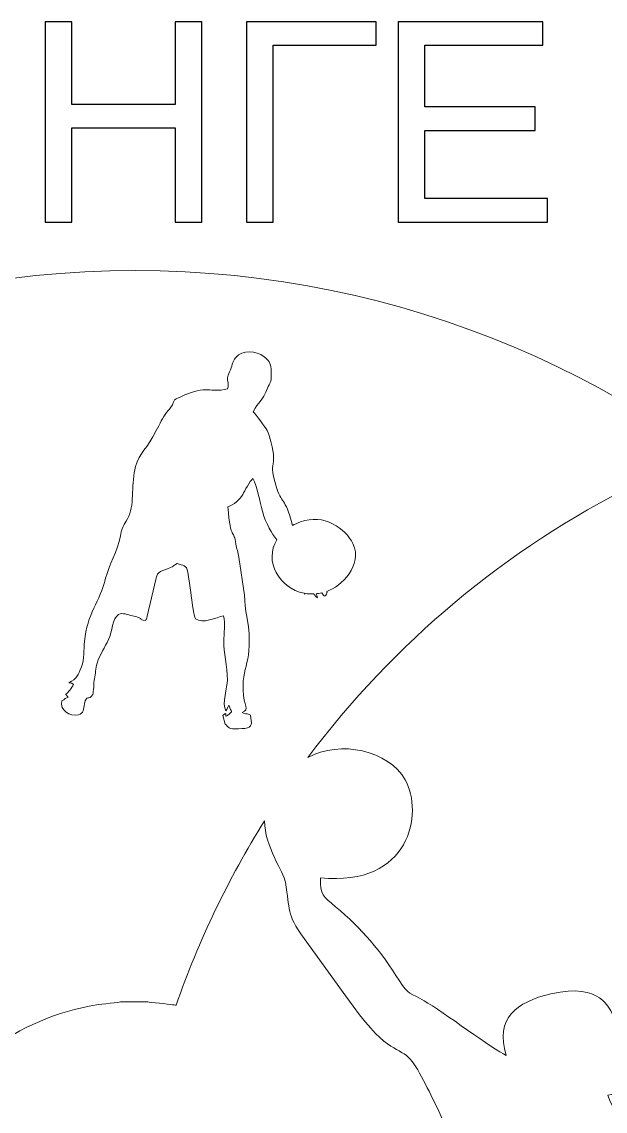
# Model space of a CAD drawing. Header units: centimetres. Extents: x 13 to 117, y -22 to 26.
# Drawn here: x 79.88 to 90.63, y 1.76 to 21.81 of the extents above; entities that cross this region are included whole.
import ezdxf

# ---------------------------------------------------------------- set-up
doc = ezdxf.new("R2010")
doc.units = ezdxf.units.CM
doc.header["$MEASUREMENT"] = 0
doc.layers.add('001', color=7, linetype='Continuous')

msp = doc.modelspace()

# ---------------------------------------------------------------- linework, layer by layer
at = {"layer": '001', "color": 250}
for points, knots in [([(80.31334, 18.12471), (80.31334, 18.12471), (80.31334, 21.8137), (80.31334, 21.8137), (80.31334, 21.8137), (80.31334, 21.8137), (80.8028, 21.8137), (80.8028, 21.8137), (80.8028, 21.8137), (80.8028, 21.8137), (80.8028, 20.29379), (80.8028, 20.29379), (80.8028, 20.29379), (80.8028, 20.29379), (82.70912, 20.29379), (82.70912, 20.29379), (82.70912, 20.29379), (82.70912, 20.29379), (82.70912, 21.8137), (82.70912, 21.8137), (82.70912, 21.8137), (82.70912, 21.8137), (83.19858, 21.8137), (83.19858, 21.8137), (83.19858, 21.8137), (83.19858, 21.8137), (83.19858, 18.12471), (83.19858, 18.12471), (83.19858, 18.12471), (83.19858, 18.12471), (82.70912, 18.12471), (82.70912, 18.12471), (82.70912, 18.12471), (82.70912, 18.12471), (82.70912, 19.86101), (82.70912, 19.86101), (82.70912, 19.86101), (82.70912, 19.86101), (80.8028, 19.86101), (80.8028, 19.86101), (80.8028, 19.86101), (80.8028, 19.86101), (80.8028, 18.12471), (80.8028, 18.12471), (80.8028, 18.12471), (80.8028, 18.12471), (80.31334, 18.12471), (80.31334, 18.12471)], [0, 0, 0, 0, 0.07692308, 0.07692308, 0.07692308, 0.07692308, 0.15384615, 0.15384615, 0.15384615, 0.15384615, 0.23076923, 0.23076923, 0.23076923, 0.23076923, 0.30769231, 0.30769231, 0.30769231, 0.30769231, 0.38461538, 0.38461538, 0.38461538, 0.38461538, 0.46153846, 0.46153846, 0.46153846, 0.46153846, 0.53846154, 0.53846154, 0.53846154, 0.53846154, 0.61538462, 0.61538462, 0.61538462, 0.61538462, 0.69230769, 0.69230769, 0.69230769, 0.69230769, 0.76923077, 0.76923077, 0.76923077, 0.76923077, 0.84615385, 0.84615385, 0.84615385, 0.84615385, 1, 1, 1, 1]), ([(84.0238, 21.8137), (84.0238, 21.8137), (86.40927, 21.8137), (86.40927, 21.8137), (86.40927, 21.8137), (86.40927, 21.8137), (86.40927, 21.38091), (86.40927, 21.38091), (86.40927, 21.38091), (86.40927, 21.38091), (84.51326, 21.38091), (84.51326, 21.38091), (84.51326, 21.38091), (84.51326, 21.38091), (84.51326, 18.12471), (84.51326, 18.12471), (84.51326, 18.12471), (84.51326, 18.12471), (84.0238, 18.12471), (84.0238, 18.12471), (84.0238, 18.12471), (84.0238, 18.12471), (84.0238, 21.8137), (84.0238, 21.8137)], [0, 0, 0, 0, 0.14285714, 0.14285714, 0.14285714, 0.14285714, 0.28571429, 0.28571429, 0.28571429, 0.28571429, 0.42857143, 0.42857143, 0.42857143, 0.42857143, 0.57142857, 0.57142857, 0.57142857, 0.57142857, 0.71428571, 0.71428571, 0.71428571, 0.71428571, 1, 1, 1, 1]), ([(86.81373, 18.12471), (86.81373, 18.12471), (86.81373, 21.8137), (86.81373, 21.8137), (86.81373, 21.8137), (86.81373, 21.8137), (89.47742, 21.8137), (89.47742, 21.8137), (89.47742, 21.8137), (89.47742, 21.8137), (89.47742, 21.38091), (89.47742, 21.38091), (89.47742, 21.38091), (89.47742, 21.38091), (87.30319, 21.38091), (87.30319, 21.38091), (87.30319, 21.38091), (87.30319, 21.38091), (87.30319, 20.24742), (87.30319, 20.24742), (87.30319, 20.24742), (87.30319, 20.24742), (89.33831, 20.24742), (89.33831, 20.24742), (89.33831, 20.24742), (89.33831, 20.24742), (89.33831, 19.81464), (89.33831, 19.81464), (89.33831, 19.81464), (89.33831, 19.81464), (87.30319, 19.81464), (87.30319, 19.81464), (87.30319, 19.81464), (87.30319, 19.81464), (87.30319, 18.5575), (87.30319, 18.5575), (87.30319, 18.5575), (87.30319, 18.5575), (89.56501, 18.5575), (89.56501, 18.5575), (89.56501, 18.5575), (89.56501, 18.5575), (89.56501, 18.12471), (89.56501, 18.12471), (89.56501, 18.12471), (89.56501, 18.12471), (86.81373, 18.12471), (86.81373, 18.12471)], [0, 0, 0, 0, 0.07692308, 0.07692308, 0.07692308, 0.07692308, 0.15384615, 0.15384615, 0.15384615, 0.15384615, 0.23076923, 0.23076923, 0.23076923, 0.23076923, 0.30769231, 0.30769231, 0.30769231, 0.30769231, 0.38461538, 0.38461538, 0.38461538, 0.38461538, 0.46153846, 0.46153846, 0.46153846, 0.46153846, 0.53846154, 0.53846154, 0.53846154, 0.53846154, 0.61538462, 0.61538462, 0.61538462, 0.61538462, 0.69230769, 0.69230769, 0.69230769, 0.69230769, 0.76923077, 0.76923077, 0.76923077, 0.76923077, 0.84615385, 0.84615385, 0.84615385, 0.84615385, 1, 1, 1, 1])]:
    msp.add_open_spline(points, degree=3, knots=knots, dxfattribs=at)
at = {"layer": '001', "color": 250, "lineweight": 9}
for points, knots in [([(81.97018, 17.23276), (91.87681, 17.23276), (99.90772, 9.20186), (99.90772, -0.70477), (99.90772, -0.70477), (99.90772, -10.61139), (91.87681, -18.6423), (81.97018, -18.6423), (81.97018, -18.6423), (72.06356, -18.6423), (64.03265, -10.61139), (64.03265, -0.70477), (64.03265, -0.70477), (64.03265, 9.20186), (72.06356, 17.23276), (81.97018, 17.23276)], [0, 0, 0, 0, 0.2, 0.2, 0.2, 0.2, 0.4, 0.4, 0.4, 0.4, 0.6, 0.6, 0.6, 0.6, 1, 1, 1, 1]), ([(83.98957, 8.80405), (83.92187, 8.80096), (83.83123, 8.7883), (83.7651, 8.79758), (83.7651, 8.79758), (83.67286, 8.81054), (83.70087, 8.82698), (83.6285, 8.8825), (83.6285, 8.8825), (83.6285, 8.8825), (83.58808, 9.04255), (83.58808, 9.04255), (83.58808, 9.04255), (83.71324, 9.15355), (83.5626, 8.93952), (83.71343, 9.0804), (83.71343, 9.0804), (83.77463, 9.13758), (83.74248, 9.08066), (83.69925, 9.23011), (83.69925, 9.23011), (83.69925, 9.23011), (83.66121, 9.15315), (83.66121, 9.15315), (83.66121, 9.15315), (83.65895, 9.14973), (83.65357, 9.14334), (83.65158, 9.14057), (83.65158, 9.14057), (83.64963, 9.1378), (83.64534, 9.13185), (83.64152, 9.12813), (83.64152, 9.12813), (83.56495, 9.25633), (83.67031, 9.57021), (83.67013, 9.69322), (83.67013, 9.69322), (83.66977, 9.94272), (83.59526, 10.21593), (83.60203, 10.40198), (83.60203, 10.40198), (83.6078, 10.56134), (83.63634, 10.72795), (83.59653, 10.87792), (83.59653, 10.87792), (83.46849, 10.8501), (83.21524, 10.71677), (83.08215, 10.82321), (83.08215, 10.82321), (83.03704, 10.87352), (82.9765, 11.50875), (82.94204, 11.67972), (82.94204, 11.67972), (82.91392, 11.81917), (82.85483, 11.79958), (82.74623, 11.83964), (82.74623, 11.83964), (82.6312, 11.78546), (82.75165, 11.8094), (82.48042, 11.70968), (82.48042, 11.70968), (82.35, 11.66172), (82.36353, 11.5864), (82.32994, 11.44358), (82.32994, 11.44358), (82.32994, 11.44358), (82.19071, 10.87227), (82.19071, 10.87227), (82.19071, 10.87227), (82.17541, 10.80076), (82.19016, 10.8421), (82.16329, 10.78995), (82.16329, 10.78995), (82.0083, 10.80474), (82.17089, 10.82542), (81.92558, 10.87432), (81.92558, 10.87432), (81.83481, 10.89242), (81.73689, 10.94382), (81.66591, 10.90152), (81.66591, 10.90152), (81.54732, 10.83079), (81.55177, 10.58597), (81.48166, 10.43882), (81.48166, 10.43882), (81.4148, 10.29852), (81.32265, 10.17327), (81.2714, 10.00399), (81.2714, 10.00399), (81.24028, 9.90117), (81.24546, 9.81281), (81.22376, 9.71901), (81.22376, 9.71901), (81.20546, 9.63999), (81.21027, 9.4739), (81.19011, 9.428), (81.19011, 9.428), (81.11492, 9.30304), (81.07738, 9.44191), (81.03795, 9.25507), (81.03795, 9.25507), (81.01745, 9.15782), (81.02906, 9.07751), (80.92879, 9.05649), (80.92879, 9.05649), (80.76593, 9.02243), (80.58072, 9.1329), (80.62266, 9.31201), (80.62266, 9.31201), (80.69992, 9.34507), (80.65092, 9.35007), (80.73973, 9.37705), (80.73973, 9.37705), (80.73427, 9.3822), (80.72778, 9.39929), (80.72537, 9.3944), (80.72537, 9.3944), (80.72317, 9.38998), (80.71471, 9.40689), (80.71211, 9.40962), (80.71211, 9.40962), (80.71211, 9.40962), (80.69001, 9.43156), (80.69001, 9.43156), (80.69001, 9.43156), (80.74739, 9.46929), (80.79572, 9.5454), (80.83834, 9.61132), (80.83834, 9.61132), (80.78705, 9.65137), (80.83225, 9.62652), (80.75214, 9.64544), (80.75214, 9.64544), (80.89994, 9.71948), (80.91837, 9.77793), (80.98196, 9.93882), (80.98196, 9.93882), (81.03743, 10.07919), (81.02332, 10.25452), (81.03719, 10.40427), (81.03719, 10.40427), (81.08477, 10.91742), (81.32211, 11.13241), (81.42792, 11.57228), (81.42792, 11.57228), (81.48181, 11.7962), (81.65522, 12.08347), (81.70162, 12.34681), (81.70162, 12.34681), (81.74222, 12.57712), (81.78315, 12.55601), (81.85315, 12.71141), (81.85315, 12.71141), (81.96598, 12.96173), (81.89129, 13.3191), (81.97967, 13.62503), (81.97967, 13.62503), (82.05345, 13.88049), (82.19056, 13.95102), (82.35964, 14.28659), (82.35964, 14.28659), (82.4216, 14.40957), (82.48486, 14.52759), (82.54953, 14.61733), (82.54953, 14.61733), (82.59404, 14.6791), (82.6202, 14.68638), (82.65648, 14.76138), (82.65648, 14.76138), (82.71065, 14.87334), (82.67087, 14.8441), (82.78861, 14.8992), (82.78861, 14.8992), (83.34283, 15.15852), (83.31725, 14.96288), (83.67353, 15.05567), (83.67353, 15.05567), (83.71911, 15.1751), (83.62381, 15.1842), (83.7116, 15.37071), (83.7116, 15.37071), (83.75566, 15.46435), (83.76154, 15.56161), (83.82388, 15.63311), (83.82388, 15.63311), (83.95012, 15.77787), (84.19969, 15.76521), (84.34826, 15.64814), (84.34826, 15.64814), (84.41698, 15.59399), (84.47291, 15.52502), (84.47645, 15.42128), (84.47645, 15.42128), (84.48553, 15.15713), (84.46338, 15.19791), (84.42267, 15.09734), (84.42267, 15.09734), (84.29396, 14.77946), (84.24133, 14.84111), (84.14708, 14.63215), (84.14708, 14.63215), (84.19013, 14.5921), (84.36669, 14.34934), (84.40149, 14.28695), (84.40149, 14.28695), (84.44622, 14.20677), (84.51879, 13.93201), (84.52107, 13.79619), (84.52107, 13.79619), (84.52514, 13.55535), (84.44328, 13.71167), (84.56352, 13.28241), (84.56352, 13.28241), (84.66755, 12.91102), (84.72763, 13.09987), (84.8668, 12.53716), (84.8668, 12.53716), (84.91203, 12.56219), (84.9615, 12.58543), (85.01598, 12.60624), (85.01598, 12.60624), (85.44061, 12.76838), (85.84939, 12.48359), (85.982, 12.20548), (85.982, 12.20548), (86.17197, 11.80701), (85.76447, 11.41608), (85.49918, 11.32633), (85.49918, 11.32633), (85.50495, 11.29974), (85.51301, 11.31519), (85.49312, 11.27856), (85.49312, 11.27856), (85.45448, 11.20739), (85.49058, 11.26825), (85.45164, 11.23568), (85.45164, 11.23568), (85.44162, 11.25046), (85.42621, 11.27483), (85.40819, 11.30083), (85.40819, 11.30083), (85.37262, 11.29278), (85.33756, 11.28704), (85.30312, 11.28368), (85.30312, 11.28368), (85.31133, 11.26245), (85.32161, 11.23974), (85.33049, 11.21005), (85.33049, 11.21005), (85.2769, 11.24245), (85.31132, 11.21087), (85.2729, 11.26383), (85.2729, 11.26383), (85.26881, 11.26946), (85.26506, 11.27509), (85.26153, 11.28067), (85.26153, 11.28067), (85.20682, 11.2782), (85.15387, 11.28165), (85.10297, 11.28997), (85.10297, 11.28997), (85.1004, 11.28455), (85.09716, 11.27903), (85.09306, 11.27327), (85.09306, 11.27327), (85.09039, 11.2797), (85.08788, 11.28627), (85.08548, 11.293), (85.08548, 11.293), (84.6207, 11.38032), (84.34042, 11.88963), (84.58004, 12.27631), (84.58004, 12.27631), (84.4865, 12.39927), (84.38817, 12.55756), (84.31455, 12.80243), (84.31455, 12.80243), (84.26452, 12.96875), (84.22265, 13.27053), (84.1412, 13.40255), (84.1412, 13.40255), (84.08036, 13.35859), (83.98989, 13.17422), (83.95238, 13.11057), (83.95238, 13.11057), (83.89113, 13.0066), (83.7923, 12.92634), (83.67923, 12.88522), (83.67923, 12.88522), (83.73186, 12.22925), (83.79339, 12.48775), (83.82834, 12.19461), (83.82834, 12.19461), (83.83779, 12.11525), (83.86837, 12.04072), (83.88264, 11.95681), (83.88264, 11.95681), (83.88264, 11.95681), (83.98522, 11.25741), (83.98522, 11.25741), (83.98522, 11.25741), (83.99294, 11.1842), (83.99208, 11.07092), (84.00637, 10.99484), (84.00637, 10.99484), (84.18797, 10.02769), (83.94474, 10.02851), (83.9577, 9.5072), (83.9577, 9.5072), (83.96508, 9.21055), (84.09708, 9.16103), (83.9396, 9.09912), (83.9396, 9.09912), (84.02655, 9.04922), (84.01967, 9.09261), (84.09401, 9.04485), (84.09401, 9.04485), (84.1196, 8.89872), (84.13905, 8.82145), (83.98957, 8.80405)], [0, 0, 0, 0, 0.01234568, 0.01234568, 0.01234568, 0.01234568, 0.02469136, 0.02469136, 0.02469136, 0.02469136, 0.03703704, 0.03703704, 0.03703704, 0.03703704, 0.04938272, 0.04938272, 0.04938272, 0.04938272, 0.0617284, 0.0617284, 0.0617284, 0.0617284, 0.07407407, 0.07407407, 0.07407407, 0.07407407, 0.08641975, 0.08641975, 0.08641975, 0.08641975, 0.09876543, 0.09876543, 0.09876543, 0.09876543, 0.11111111, 0.11111111, 0.11111111, 0.11111111, 0.12345679, 0.12345679, 0.12345679, 0.12345679, 0.13580247, 0.13580247, 0.13580247, 0.13580247, 0.14814815, 0.14814815, 0.14814815, 0.14814815, 0.16049383, 0.16049383, 0.16049383, 0.16049383, 0.17283951, 0.17283951, 0.17283951, 0.17283951, 0.18518519, 0.18518519, 0.18518519, 0.18518519, 0.19753086, 0.19753086, 0.19753086, 0.19753086, 0.20987654, 0.20987654, 0.20987654, 0.20987654, 0.22222222, 0.22222222, 0.22222222, 0.22222222, 0.2345679, 0.2345679, 0.2345679, 0.2345679, 0.24691358, 0.24691358, 0.24691358, 0.24691358, 0.25925926, 0.25925926, 0.25925926, 0.25925926, 0.27160494, 0.27160494, 0.27160494, 0.27160494, 0.28395062, 0.28395062, 0.28395062, 0.28395062, 0.2962963, 0.2962963, 0.2962963, 0.2962963, 0.30864198, 0.30864198, 0.30864198, 0.30864198, 0.32098765, 0.32098765, 0.32098765, 0.32098765, 0.33333333, 0.33333333, 0.33333333, 0.33333333, 0.34567901, 0.34567901, 0.34567901, 0.34567901, 0.35802469, 0.35802469, 0.35802469, 0.35802469, 0.37037037, 0.37037037, 0.37037037, 0.37037037, 0.38271605, 0.38271605, 0.38271605, 0.38271605, 0.39506173, 0.39506173, 0.39506173, 0.39506173, 0.40740741, 0.40740741, 0.40740741, 0.40740741, 0.41975309, 0.41975309, 0.41975309, 0.41975309, 0.43209877, 0.43209877, 0.43209877, 0.43209877, 0.44444444, 0.44444444, 0.44444444, 0.44444444, 0.45679012, 0.45679012, 0.45679012, 0.45679012, 0.4691358, 0.4691358, 0.4691358, 0.4691358, 0.48148148, 0.48148148, 0.48148148, 0.48148148, 0.49382716, 0.49382716, 0.49382716, 0.49382716, 0.50617284, 0.50617284, 0.50617284, 0.50617284, 0.51851852, 0.51851852, 0.51851852, 0.51851852, 0.5308642, 0.5308642, 0.5308642, 0.5308642, 0.54320988, 0.54320988, 0.54320988, 0.54320988, 0.55555556, 0.55555556, 0.55555556, 0.55555556, 0.56790123, 0.56790123, 0.56790123, 0.56790123, 0.58024691, 0.58024691, 0.58024691, 0.58024691, 0.59259259, 0.59259259, 0.59259259, 0.59259259, 0.60493827, 0.60493827, 0.60493827, 0.60493827, 0.61728395, 0.61728395, 0.61728395, 0.61728395, 0.62962963, 0.62962963, 0.62962963, 0.62962963, 0.64197531, 0.64197531, 0.64197531, 0.64197531, 0.65432099, 0.65432099, 0.65432099, 0.65432099, 0.66666667, 0.66666667, 0.66666667, 0.66666667, 0.67901235, 0.67901235, 0.67901235, 0.67901235, 0.69135802, 0.69135802, 0.69135802, 0.69135802, 0.7037037, 0.7037037, 0.7037037, 0.7037037, 0.71604938, 0.71604938, 0.71604938, 0.71604938, 0.72839506, 0.72839506, 0.72839506, 0.72839506, 0.74074074, 0.74074074, 0.74074074, 0.74074074, 0.75308642, 0.75308642, 0.75308642, 0.75308642, 0.7654321, 0.7654321, 0.7654321, 0.7654321, 0.77777778, 0.77777778, 0.77777778, 0.77777778, 0.79012346, 0.79012346, 0.79012346, 0.79012346, 0.80246914, 0.80246914, 0.80246914, 0.80246914, 0.81481481, 0.81481481, 0.81481481, 0.81481481, 0.82716049, 0.82716049, 0.82716049, 0.82716049, 0.83950617, 0.83950617, 0.83950617, 0.83950617, 0.85185185, 0.85185185, 0.85185185, 0.85185185, 0.86419753, 0.86419753, 0.86419753, 0.86419753, 0.87654321, 0.87654321, 0.87654321, 0.87654321, 0.88888889, 0.88888889, 0.88888889, 0.88888889, 0.90123457, 0.90123457, 0.90123457, 0.90123457, 0.91358025, 0.91358025, 0.91358025, 0.91358025, 0.92592593, 0.92592593, 0.92592593, 0.92592593, 0.9382716, 0.9382716, 0.9382716, 0.9382716, 0.95061728, 0.95061728, 0.95061728, 0.95061728, 0.96296296, 0.96296296, 0.96296296, 0.96296296, 0.97530864, 0.97530864, 0.97530864, 0.97530864, 1, 1, 1, 1]), ([(96.97966, 6.76002), (96.98138, 6.49693), (96.98251, 6.30624), (96.98191, 6.24188), (96.98191, 6.24188), (96.59432, 6.32192), (96.65438, 6.36477), (96.09511, 6.43065), (96.09511, 6.43065), (95.34307, 6.5192), (93.87913, 6.37135), (93.56304, 5.7516), (93.56304, 5.7516), (93.35132, 5.33648), (93.87472, 5.05934), (94.29024, 4.40934), (94.29024, 4.40934), (94.52294, 4.04539), (94.44634, 4.0121), (94.40545, 3.55375), (94.40545, 3.55375), (94.38332, 3.30583), (94.36641, 2.7297), (94.40089, 2.48709), (94.40089, 2.48709), (94.40089, 2.48709), (94.51375, 2.81847), (94.51375, 2.81847), (94.51375, 2.81847), (94.65661, 2.74442), (94.89238, 2.45798), (95.02033, 2.4077), (95.02033, 2.4077), (95.07537, 2.4468), (95.10329, 2.47997), (95.16521, 2.504), (95.16521, 2.504), (95.24093, 2.44185), (95.40609, 2.27956), (95.47908, 2.24357), (95.47908, 2.24357), (95.66608, 2.35478), (95.76255, 2.55529), (95.98616, 2.65406), (95.98616, 2.65406), (96.11879, 2.61493), (96.26066, 2.45103), (96.3991, 2.38092), (96.3991, 2.38092), (96.44868, 2.52538), (96.53533, 2.66497), (96.60328, 2.80812), (96.60328, 2.80812), (96.67965, 2.96899), (96.62488, 3.20936), (96.64429, 3.39836), (96.64429, 3.39836), (96.66987, 3.647), (96.82736, 4.2236), (96.98787, 4.31146), (96.98787, 4.31146), (96.98787, 4.31146), (96.99268, 1.56342), (96.99268, 1.56342), (96.99268, 1.56342), (97.13736, 1.49634), (97.25227, 1.3848), (97.38326, 1.3094), (97.38326, 1.3094), (97.48342, 1.41594), (97.79113, 1.8882), (97.91248, 2.0537), (97.91248, 2.0537), (98.07212, 2.2715), (98.22591, 2.49792), (98.38025, 2.71929), (98.38025, 2.71929), (98.60987, 1.61395), (98.73068, 0.46872), (98.73068, -0.70477), (98.73068, -0.70477), (98.73068, -7.37503), (94.83394, -13.13472), (89.19298, -15.83283), (89.19298, -15.83283), (87.44379, -14.64167), (85.92961, -13.13102), (84.7346, -11.38479), (84.7346, -11.38479), (84.80941, -11.30202), (84.86706, -11.20645), (84.91879, -11.07832), (84.91879, -11.07832), (85.00067, -10.87533), (84.95931, -10.92903), (85.12177, -10.79869), (85.12177, -10.79869), (85.32638, -10.63451), (85.53445, -10.62076), (85.73476, -10.42157), (85.73476, -10.42157), (86.0372, -10.12095), (86.0496, -10.23534), (86.48049, -10.24486), (86.48049, -10.24486), (86.74011, -9.89142), (86.75665, -10.03362), (87.26589, -9.99359), (87.26589, -9.99359), (87.56667, -9.96998), (87.93503, -9.90533), (88.23308, -9.91485), (88.23308, -9.91485), (88.87898, -9.93544), (89.46384, -10.12825), (90.09182, -10.14352), (90.09182, -10.14352), (90.80607, -10.16093), (91.30956, -10.03397), (91.56878, -9.54199), (91.56878, -9.54199), (91.71709, -9.26049), (91.99747, -6.94512), (92.02393, -6.35259), (92.02393, -6.35259), (92.04292, -5.92733), (91.65574, -5.58435), (91.61577, -5.21574), (91.61577, -5.21574), (91.58519, -4.93375), (91.70194, -4.48973), (91.62932, -4.26), (91.62932, -4.26), (91.55879, -4.03692), (91.44222, -3.67009), (91.42959, -3.42543), (91.42959, -3.42543), (91.40719, -2.99205), (91.6523, -3.01615), (91.92878, -2.9007), (91.92878, -2.9007), (92.34432, -2.72708), (92.28441, -2.75804), (92.31274, -2.24734), (92.31274, -2.24734), (92.32183, -2.08374), (92.33896, -1.92625), (92.34614, -1.76321), (92.34614, -1.76321), (92.3553, -1.55575), (92.27061, -1.52774), (92.24486, -1.3563), (92.24486, -1.3563), (92.43865, -1.50409), (92.35679, -1.49129), (92.67318, -1.57387), (92.67318, -1.57387), (92.83379, -1.61578), (93.01377, -1.66003), (93.15952, -1.71471), (93.15952, -1.71471), (93.62168, -1.88815), (94.06598, -2.09871), (94.52148, -2.28406), (94.52148, -2.28406), (94.77512, -2.3873), (94.67444, -2.45777), (94.81736, -2.61666), (94.81736, -2.61666), (94.92182, -2.73282), (95.07819, -2.77315), (95.10837, -2.97658), (95.10837, -2.97658), (95.13591, -3.16204), (95.03643, -3.37337), (95.08315, -3.53261), (95.08315, -3.53261), (95.08315, -3.53261), (95.17975, -3.54185), (95.17975, -3.54185), (95.17975, -3.54185), (95.28564, -3.40312), (95.23748, -3.05107), (95.35623, -2.92031), (95.35623, -2.92031), (95.4456, -2.98069), (95.45403, -3.07337), (95.51293, -3.17692), (95.51293, -3.17692), (95.64501, -3.40901), (95.7453, -3.38302), (95.70169, -3.13379), (95.70169, -3.13379), (95.68731, -3.05157), (95.67065, -3.00216), (95.68739, -2.93986), (95.68739, -2.93986), (95.83179, -2.90072), (96.12922, -3.34461), (96.38315, -3.34924), (96.38315, -3.34924), (96.53475, -3.35199), (96.47411, -3.43044), (96.66821, -3.38555), (96.66821, -3.38555), (96.58571, -3.24021), (96.47727, -3.16681), (96.37474, -3.03995), (96.37474, -3.03995), (96.30716, -2.95636), (96.13086, -2.79413), (96.11021, -2.71123), (96.11021, -2.71123), (96.33201, -2.60686), (96.43849, -2.71454), (96.53148, -2.47164), (96.53148, -2.47164), (96.3699, -2.45354), (96.15396, -2.51207), (95.98198, -2.418), (95.98198, -2.418), (95.91546, -2.38162), (95.86487, -2.33626), (95.7722, -2.28994), (95.7722, -2.28994), (95.55843, -2.18298), (95.28784, -2.117), (95.11844, -1.97732), (95.11844, -1.97732), (94.91923, -1.81304), (94.56328, -1.76416), (93.92175, -1.21808), (93.92175, -1.21808), (93.67685, -1.00963), (93.45974, -0.8273), (93.20855, -0.62734), (93.20855, -0.62734), (92.72915, -0.24569), (92.23293, -0.28132), (92.00543, 0.12458), (92.00543, 0.12458), (91.52073, 0.9894), (90.86152, 1.47763), (90.67574, 2.05265), (90.67574, 2.05265), (90.8823, 2.08971), (90.91428, 2.05212), (91.08341, 2.16966), (91.08341, 2.16966), (91.35042, 2.35515), (91.15817, 2.68186), (91.13617, 2.94515), (91.13617, 2.94515), (91.11973, 3.14183), (91.15121, 3.25609), (91.15647, 3.43171), (91.15647, 3.43171), (91.07546, 3.46702), (90.81228, 3.51954), (90.75878, 3.56285), (90.75878, 3.56285), (90.69244, 3.61655), (90.56889, 4.13676), (89.62829, 3.91632), (89.62829, 3.91632), (88.99005, 3.76673), (88.59658, 3.47028), (88.80343, 2.78456), (88.80343, 2.78456), (88.57561, 2.88651), (87.63853, 3.58989), (87.29262, 3.79075), (87.29262, 3.79075), (87.04786, 3.93295), (86.99613, 3.90174), (86.83791, 4.15672), (86.83791, 4.15672), (86.49846, 4.70371), (86.14663, 5.11635), (85.6639, 5.51931), (85.6639, 5.51931), (85.43203, 5.71291), (85.38253, 5.73508), (85.3826, 6.05528), (85.3826, 6.05528), (87.03605, 5.88161), (87.28804, 7.24554), (86.94314, 7.85991), (86.94314, 7.85991), (86.64258, 8.3953), (85.74837, 8.60005), (85.1514, 8.26562), (85.1514, 8.26562), (86.73334, 10.38001), (88.79833, 12.11204), (91.18332, 13.29718), (91.18332, 13.29718), (93.64625, 11.6733), (95.65522, 9.41716), (96.97966, 6.76002)], [0, 0, 0, 0, 0.01315789, 0.01315789, 0.01315789, 0.01315789, 0.02631579, 0.02631579, 0.02631579, 0.02631579, 0.03947368, 0.03947368, 0.03947368, 0.03947368, 0.05263158, 0.05263158, 0.05263158, 0.05263158, 0.06578947, 0.06578947, 0.06578947, 0.06578947, 0.07894737, 0.07894737, 0.07894737, 0.07894737, 0.09210526, 0.09210526, 0.09210526, 0.09210526, 0.10526316, 0.10526316, 0.10526316, 0.10526316, 0.11842105, 0.11842105, 0.11842105, 0.11842105, 0.13157895, 0.13157895, 0.13157895, 0.13157895, 0.14473684, 0.14473684, 0.14473684, 0.14473684, 0.15789474, 0.15789474, 0.15789474, 0.15789474, 0.17105263, 0.17105263, 0.17105263, 0.17105263, 0.18421053, 0.18421053, 0.18421053, 0.18421053, 0.19736842, 0.19736842, 0.19736842, 0.19736842, 0.21052632, 0.21052632, 0.21052632, 0.21052632, 0.22368421, 0.22368421, 0.22368421, 0.22368421, 0.23684211, 0.23684211, 0.23684211, 0.23684211, 0.25, 0.25, 0.25, 0.25, 0.26315789, 0.26315789, 0.26315789, 0.26315789, 0.27631579, 0.27631579, 0.27631579, 0.27631579, 0.28947368, 0.28947368, 0.28947368, 0.28947368, 0.30263158, 0.30263158, 0.30263158, 0.30263158, 0.31578947, 0.31578947, 0.31578947, 0.31578947, 0.32894737, 0.32894737, 0.32894737, 0.32894737, 0.34210526, 0.34210526, 0.34210526, 0.34210526, 0.35526316, 0.35526316, 0.35526316, 0.35526316, 0.36842105, 0.36842105, 0.36842105, 0.36842105, 0.38157895, 0.38157895, 0.38157895, 0.38157895, 0.39473684, 0.39473684, 0.39473684, 0.39473684, 0.40789474, 0.40789474, 0.40789474, 0.40789474, 0.42105263, 0.42105263, 0.42105263, 0.42105263, 0.43421053, 0.43421053, 0.43421053, 0.43421053, 0.44736842, 0.44736842, 0.44736842, 0.44736842, 0.46052632, 0.46052632, 0.46052632, 0.46052632, 0.47368421, 0.47368421, 0.47368421, 0.47368421, 0.48684211, 0.48684211, 0.48684211, 0.48684211, 0.5, 0.5, 0.5, 0.5, 0.51315789, 0.51315789, 0.51315789, 0.51315789, 0.52631579, 0.52631579, 0.52631579, 0.52631579, 0.53947368, 0.53947368, 0.53947368, 0.53947368, 0.55263158, 0.55263158, 0.55263158, 0.55263158, 0.56578947, 0.56578947, 0.56578947, 0.56578947, 0.57894737, 0.57894737, 0.57894737, 0.57894737, 0.59210526, 0.59210526, 0.59210526, 0.59210526, 0.60526316, 0.60526316, 0.60526316, 0.60526316, 0.61842105, 0.61842105, 0.61842105, 0.61842105, 0.63157895, 0.63157895, 0.63157895, 0.63157895, 0.64473684, 0.64473684, 0.64473684, 0.64473684, 0.65789474, 0.65789474, 0.65789474, 0.65789474, 0.67105263, 0.67105263, 0.67105263, 0.67105263, 0.68421053, 0.68421053, 0.68421053, 0.68421053, 0.69736842, 0.69736842, 0.69736842, 0.69736842, 0.71052632, 0.71052632, 0.71052632, 0.71052632, 0.72368421, 0.72368421, 0.72368421, 0.72368421, 0.73684211, 0.73684211, 0.73684211, 0.73684211, 0.75, 0.75, 0.75, 0.75, 0.76315789, 0.76315789, 0.76315789, 0.76315789, 0.77631579, 0.77631579, 0.77631579, 0.77631579, 0.78947368, 0.78947368, 0.78947368, 0.78947368, 0.80263158, 0.80263158, 0.80263158, 0.80263158, 0.81578947, 0.81578947, 0.81578947, 0.81578947, 0.82894737, 0.82894737, 0.82894737, 0.82894737, 0.84210526, 0.84210526, 0.84210526, 0.84210526, 0.85526316, 0.85526316, 0.85526316, 0.85526316, 0.86842105, 0.86842105, 0.86842105, 0.86842105, 0.88157895, 0.88157895, 0.88157895, 0.88157895, 0.89473684, 0.89473684, 0.89473684, 0.89473684, 0.90789474, 0.90789474, 0.90789474, 0.90789474, 0.92105263, 0.92105263, 0.92105263, 0.92105263, 0.93421053, 0.93421053, 0.93421053, 0.93421053, 0.94736842, 0.94736842, 0.94736842, 0.94736842, 0.96052632, 0.96052632, 0.96052632, 0.96052632, 0.97368421, 0.97368421, 0.97368421, 0.97368421, 1, 1, 1, 1]), ([(82.72557, 3.70643), (83.14271, 4.90492), (83.69094, 6.04204), (84.3531, 7.10058), (84.3531, 7.10058), (84.3562, 6.62413), (84.70506, 6.16237), (84.73959, 5.97167), (84.73959, 5.97167), (84.83337, 5.45404), (84.74321, 5.40094), (85.08323, 4.93756), (85.08323, 4.93756), (85.08323, 4.93756), (85.8516, 3.87151), (85.8516, 3.87151), (85.8516, 3.87151), (86.59268, 2.81805), (86.76565, 2.9704), (87.01446, 2.73997), (87.01446, 2.73997), (87.15852, 2.60656), (87.41476, 2.05233), (87.51295, 1.86141), (87.51295, 1.86141), (87.80389, 1.29567), (87.78104, 1.00927), (87.96038, 0.47518), (87.96038, 0.47518), (88.03786, 0.24448), (88.12988, 0.03494), (88.24077, -0.16297), (88.24077, -0.16297), (88.52813, -0.67581), (88.61917, -0.81554), (88.86428, -1.37539), (88.86428, -1.37539), (88.95451, -1.58157), (88.76188, -1.80048), (88.84781, -2.11464), (88.84781, -2.11464), (88.89605, -2.29088), (89.08152, -2.68547), (88.89125, -2.80719), (88.89125, -2.80719), (88.69456, -2.93305), (88.56073, -3.03451), (88.46732, -3.30161), (88.46732, -3.30161), (88.36152, -3.60407), (88.44121, -4.12298), (88.18682, -4.85659), (88.18682, -4.85659), (88.09635, -5.11744), (87.63451, -5.71291), (87.46317, -5.96892), (87.46317, -5.96892), (87.36119, -6.12121), (87.3727, -6.08291), (87.342, -6.30568), (87.342, -6.30568), (87.29922, -6.61631), (87.25435, -7.22064), (87.15942, -7.47513), (87.15942, -7.47513), (86.99867, -7.23469), (86.51634, -7.10285), (86.22579, -7.0793), (86.22579, -7.0793), (85.46625, -7.01769), (85.29035, -7.14033), (84.32911, -6.97112), (84.32911, -6.97112), (84.08329, -6.92781), (84.01783, -6.90985), (83.94709, -6.67842), (83.94709, -6.67842), (83.83662, -6.31715), (83.87177, -6.03517), (83.57285, -5.72868), (83.57285, -5.72868), (83.45776, -5.7524), (83.26472, -5.84287), (83.15976, -5.89107), (83.15976, -5.89107), (83.01154, -5.95906), (82.91313, -6.00009), (82.81579, -6.12554), (82.81579, -6.12554), (82.69908, -6.276), (82.5686, -6.38193), (82.42956, -6.46849), (82.42956, -6.46849), (82.3099, -6.04632), (82.20625, -5.6174), (82.11925, -5.18251), (82.11925, -5.18251), (82.11925, -5.18251), (82.19022, -5.18251), (82.19022, -5.18251)], [0, 0, 0, 0, 0.03846154, 0.03846154, 0.03846154, 0.03846154, 0.07692308, 0.07692308, 0.07692308, 0.07692308, 0.11538462, 0.11538462, 0.11538462, 0.11538462, 0.15384615, 0.15384615, 0.15384615, 0.15384615, 0.19230769, 0.19230769, 0.19230769, 0.19230769, 0.23076923, 0.23076923, 0.23076923, 0.23076923, 0.26923077, 0.26923077, 0.26923077, 0.26923077, 0.30769231, 0.30769231, 0.30769231, 0.30769231, 0.34615385, 0.34615385, 0.34615385, 0.34615385, 0.38461538, 0.38461538, 0.38461538, 0.38461538, 0.42307692, 0.42307692, 0.42307692, 0.42307692, 0.46153846, 0.46153846, 0.46153846, 0.46153846, 0.5, 0.5, 0.5, 0.5, 0.53846154, 0.53846154, 0.53846154, 0.53846154, 0.57692308, 0.57692308, 0.57692308, 0.57692308, 0.61538462, 0.61538462, 0.61538462, 0.61538462, 0.65384615, 0.65384615, 0.65384615, 0.65384615, 0.69230769, 0.69230769, 0.69230769, 0.69230769, 0.73076923, 0.73076923, 0.73076923, 0.73076923, 0.76923077, 0.76923077, 0.76923077, 0.76923077, 0.80769231, 0.80769231, 0.80769231, 0.80769231, 0.84615385, 0.84615385, 0.84615385, 0.84615385, 0.88461538, 0.88461538, 0.88461538, 0.88461538, 0.92307692, 0.92307692, 0.92307692, 0.92307692, 1, 1, 1, 1])]:
    msp.add_open_spline(points, degree=3, knots=knots, dxfattribs=at)
at = {"layer": '001', "lineweight": 9}
msp.add_open_spline([(82.72558, 3.70648), (82.70353, 3.71036), (82.68143, 3.71408), (82.65931, 3.71765), (82.65931, 3.71765), (82.57882, 3.73063), (82.24536, 3.75579), (82.20344, 3.77298), (82.20344, 3.77298), (82.20344, 3.77298), (81.72401, 3.77298), (81.72401, 3.77298), (81.72401, 3.77298), (81.69453, 3.76023), (81.33425, 3.72573), (81.25839, 3.71372), (81.25839, 3.71372), (79.8118, 3.48448), (78.53566, 2.52167), (77.92937, 1.21925), (77.92937, 1.21925), (77.73415, 0.79989), (77.62861, 0.4681), (77.5519, 0.00745), (77.5519, 0.00745), (77.53811, -0.07535), (77.50935, -0.41953), (77.49243, -0.4586), (77.49243, -0.4586), (77.49243, -0.4586), (77.49243, -0.94999), (77.49243, -0.94999), (77.49243, -0.94999), (77.52435, -1.02173), (77.53583, -1.44747), (77.59247, -1.63497), (77.59247, -1.63497), (77.61472, -1.7087), (77.62957, -1.77716), (77.64618, -1.85269), (77.64618, -1.85269), (77.74834, -2.31737), (78.05318, -2.91869), (78.32227, -3.2939), (78.32227, -3.2939), (78.46728, -3.4961), (78.74932, -3.8362), (78.93857, -3.99349), (78.93857, -3.99349), (78.99379, -4.03938), (79.02661, -4.07534), (79.08119, -4.12331), (79.08119, -4.12331), (79.50268, -4.49387), (80.26126, -4.90451), (80.82087, -5.03109), (80.82087, -5.03109), (80.96597, -5.0639), (81.10623, -5.10027), (81.25845, -5.12317), (81.25845, -5.12317), (81.33801, -5.13515), (81.68733, -5.16658), (81.72435, -5.18252), (81.72435, -5.18252), (81.72435, -5.18252), (82.19021, -5.18252), (82.19021, -5.18252)], degree=3, knots=[0, 0, 0, 0, 0.05555556, 0.05555556, 0.05555556, 0.05555556, 0.11111111, 0.11111111, 0.11111111, 0.11111111, 0.16666667, 0.16666667, 0.16666667, 0.16666667, 0.22222222, 0.22222222, 0.22222222, 0.22222222, 0.27777778, 0.27777778, 0.27777778, 0.27777778, 0.33333333, 0.33333333, 0.33333333, 0.33333333, 0.38888889, 0.38888889, 0.38888889, 0.38888889, 0.44444444, 0.44444444, 0.44444444, 0.44444444, 0.5, 0.5, 0.5, 0.5, 0.55555556, 0.55555556, 0.55555556, 0.55555556, 0.61111111, 0.61111111, 0.61111111, 0.61111111, 0.66666667, 0.66666667, 0.66666667, 0.66666667, 0.72222222, 0.72222222, 0.72222222, 0.72222222, 0.77777778, 0.77777778, 0.77777778, 0.77777778, 0.83333333, 0.83333333, 0.83333333, 0.83333333, 0.88888889, 0.88888889, 0.88888889, 0.88888889, 1, 1, 1, 1], dxfattribs=at)

doc.saveas('drawing.dxf')
